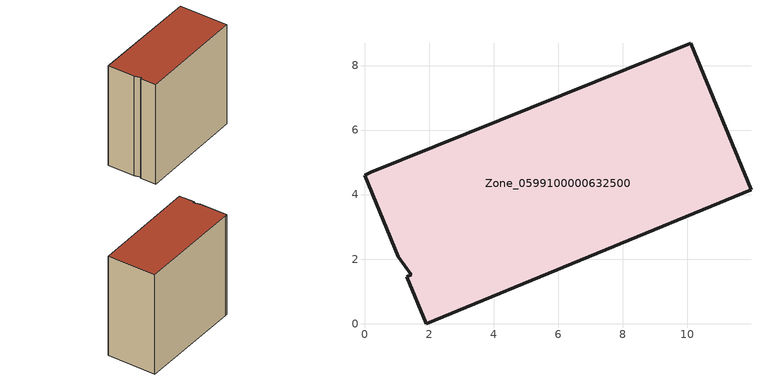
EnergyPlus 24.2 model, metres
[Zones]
Zone_0599100000632500
 floor ground (C_G): 1.31,1.46 1.44,1.52 1.05,2.07 0,4.6 0.19,4.69 10.12,8.69 11.98,4.16 1.91,0 z0
 wall outside (C_F): 1.05,2.07 1.44,1.52 1.31,1.46 1.91,0 11.98,4.16 10.12,8.69 0.19,4.69 0,4.6 1.05,2.07 z0:10.54
 roof outside (C_R): 1.44,1.52 1.31,1.46 1.91,0 11.98,4.16 10.12,8.69 0.19,4.69 0,4.6 1.05,2.07 z10.54
[BUILDING]
Pand.0599100000632500: North Axis=0; Terrain=City; Loads Convergence Tolerance Value=0.04; Temperature Convergence Tolerance Value=0.4; Solar Distribution=FullExterior; Maximum Number of Warmup Days=25; Minimum Number of Warmup Days=1
[Site:Location]
Rotterdam.The.Hague.AP_ZH_NLD Design_Conditions: Latitude=51.96; Longitude=4.45; Time Zone=1; Elevation=-4.5
[SITE:GROUNDTEMPERATURE:BUILDINGSURFACE]
18, 18, 18, 18, 18, 18, 18, 18, 18, 18, 18, 18
[MATERIAL] Thermal Absorptance=0.9; Solar Absorptance=0.7; Visible Absorptance=0.7
Name | Roughness | Thickness | Conductivity | Density | Specific Heat
G.TI.1946 | MediumSmooth | 0.15 | 1 | 540 | 1210
F.TI.1946 | Rough | 0.3 | 0.857143 | 1920 | 840
R.TI.1946 | MediumRough | 0.2 | 0.1 | 1500 | 1000
[CONSTRUCTION]
C_G: G.TI.1946
C_F: F.TI.1946
C_R: R.TI.1946
[ZONE]
Zone_0599100000632500: Type=1; Multiplier=1; Ceiling Height=Autocalculate; Volume=Autocalculate; Floor Area=autocalculate; Part of Total Floor Area=Yes
[ZONEINFILTRATION:DESIGNFLOWRATE]
Infil_Zone_0599100000632500: Zone or ZoneList or Space or SpaceList=Zone_0599100000632500; Schedule=AlwaysOn; Design Flow Rate Calculation Method=Flow/Area; Flow Rate per Floor Area=0.003; Constant Term Coefficient=1; Temperature Term Coefficient=0; Velocity Term Coefficient=0; Velocity Squared Term Coefficient=0
[HVACTEMPLATE:ZONE:IDEALLOADSAIRSYSTEM]
Zone_0599100000632500: Maximum Heating Supply Air Temperature=50; Minimum Cooling Supply Air Temperature=13; Maximum Heating Supply Air Humidity Ratio=0.0156; Minimum Cooling Supply Air Humidity Ratio=0.0077; Heating Limit=NoLimit; Cooling Limit=NoLimit; Dehumidification Control Type=ConstantSensibleHeatRatio; Cooling Sensible Heat Ratio=0.7; Dehumidification Setpoint=60; Humidification Control Type=None; Humidification Setpoint=30; Outdoor Air Method=None; Outdoor Air Flow Rate per Person=0.00944; Outdoor Air Flow Rate per Zone Floor Area=0; Outdoor Air Flow Rate per Zone=0; Demand Controlled Ventilation Type=None; Outdoor Air Economizer Type=NoEconomizer; Heat Recovery Type=None; Sensible Heat Recovery Effectiveness=0.7; Latent Heat Recovery Effectiveness=0.65
[ZONECONTROL:THERMOSTAT]
ThermostatControl_Zone_0599100000632500: Zone or ZoneList=Zone_0599100000632500; Control Type Schedule=DualSetpointControlType; Control 1=Thermostat_Zone_0599100000632500; Temperature Difference Between Cutout And Setpoint=0
[THERMOSTATSETPOINT:DUALSETPOINT]
Thermostat_Zone_0599100000632500: Heating Setpoint Temperature Schedule=HeatingSetpoint_Zone_0599100000632500; Cooling Setpoint Temperature Schedule=CoolingSetpoint_Zone_0599100000632500
[SCHEDULE:COMPACT]
HeatingSetpoint_Zone_0599100000632500: Through: 12/31, For: AllDays, Until: 24:00, 21
CoolingSetpoint_Zone_0599100000632500: Through: 12/31, For: AllDays, Until: 24:00, 24
DualSetpointControlType: Through: 12/31, For: AllDays, Until: 24:00, 4
AlwaysOn: Through: 12/31, For: AllDays, Until: 24:00, 1
